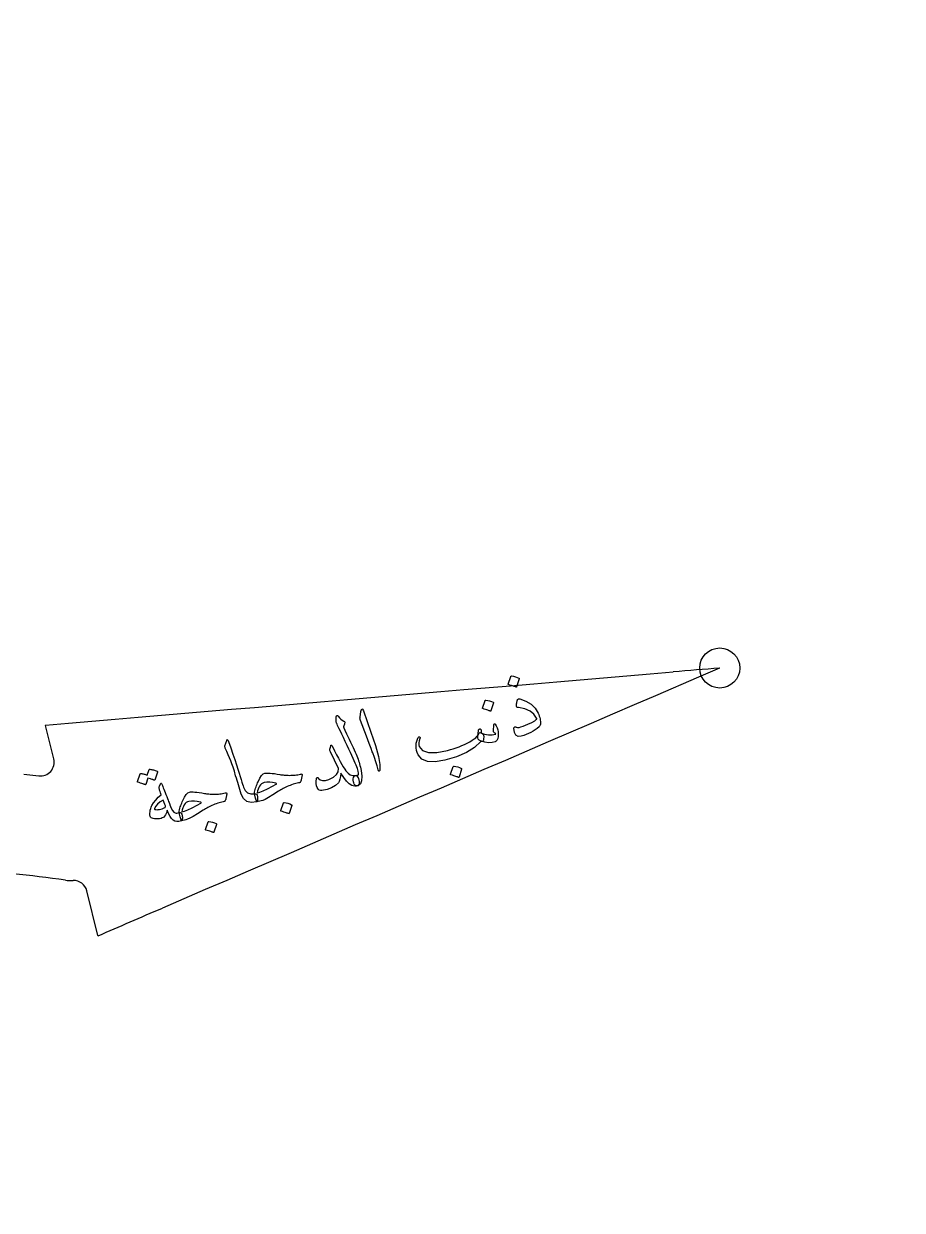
# Model space of a CAD drawing. Header units: millimetres. Extents: x -61 to 61, y -61 to 61.
# Drawn here: x -22.04 to -6.07, y 5.17 to 26.74 of the extents above; entities that cross this region are included whole.
import ezdxf

# ---------------------------------------------------------------- set-up
doc = ezdxf.new("R2010")
doc.units = ezdxf.units.MM
for name, color, linetype in [('CUT_INNER', 6, 'Continuous'), ('CUT_OUTER', 1, 'Continuous'), ('ENGRAVE', 7, 'Continuous'), ('TEXT', 5, 'Continuous')]:
    doc.layers.add(name, color=color, linetype=linetype)

msp = doc.modelspace()

# ---------------------------------------------------------------- linework, layer by layer
at = {"layer": 'CUT_INNER'}
for points in [[(-21.4969, 13.3739), (-21.6495, 13.9831), (-21.6506, 13.9887), (-21.645, 13.9895), (-21.228, 14.0247), (-20.8051, 14.0605), (-20.3821, 14.0962), (-19.9592, 14.132), (-19.5362, 14.1678), (-19.1133, 14.2035), (-18.6903, 14.2393), (-18.2674, 14.275), (-17.8444, 14.3108), (-17.4215, 14.3465), (-16.9985, 14.3823), (-16.5755, 14.4181), (-16.1526, 14.4538), (-15.7296, 14.4896), (-15.3067, 14.5253), (-14.8837, 14.5611), (-14.4608, 14.5969), (-14.0378, 14.6326), (-13.1919, 14.7041), (-12.769, 14.7399), (-12.346, 14.7757), (-11.9231, 14.8114), (-11.5001, 14.8472), (-11.0772, 14.8829), (-10.6542, 14.9187), (-10.2313, 14.9544)], [(-9.3867, 15.0256), (-9.3909, 15.0236), (-9.7752, 14.8581), (-10.555, 14.5224), (-10.9448, 14.3546), (-11.3347, 14.1868), (-11.7246, 14.0189), (-12.5043, 13.6832), (-12.8942, 13.5154), (-13.284, 13.3475), (-13.6739, 13.1797), (-14.0638, 13.0119), (-14.4536, 12.844), (-14.8435, 12.6762), (-15.2334, 12.5083), (-15.6232, 12.3405), (-16.0131, 12.1727), (-16.7928, 11.837), (-17.1827, 11.6691), (-17.9624, 11.3334), (-18.3523, 11.1656), (-18.7422, 10.9978), (-19.132, 10.8299), (-19.5219, 10.6621)], [(-22.043, 13.0984), (-21.7698, 13.065)], [(-20.6913, 10.1589), (-20.693, 10.1644), (-20.896, 10.9748)]]:
    msp.add_lwpolyline(points, dxfattribs=at)
for centre, radius, start, end in [((-0.0002, 17.3599), 35.4925, 90.05252, 183.22118), ((-0.0001, -0.0001), 58.736, 133.636983, 252.057713), ((56.3554, -770.109), 787.8822, 94.7864146, 94.8480474), ((-21.7394, 13.3131), 0.25, 263.02714, 14.0625), ((-24.847, -13.9764), 25.397, 81.93732, 86.26475), ((-21.1832, 11.9536), 0.7905, 262.60885, 272.78056), ((-21.1385, 10.9141), 0.25, 14.0625, 91.46464), ((-799.0655, 1820.8676), 1970.9217, 293.2615473, 293.2985559)]:
    msp.add_arc(centre, radius, start, end, dxfattribs=at)
at = {"layer": 'CUT_OUTER'}
msp.add_circle((0, 0), 60.75, dxfattribs=at)
at = {"layer": 'ENGRAVE'}
for centre, radius in [((0, 17.3597), 40.0734), ((-9.3854, 15.026), 0.3645)]:
    msp.add_circle(centre, radius, dxfattribs=at)
at = {"layer": 'TEXT'}
for points in [[(-13.1844, 14.8746), (-13.1828, 14.8772), (-13.1803, 14.8792), (-13.1767, 14.8805), (-13.1721, 14.8812), (-13.1369, 14.8763), (-13.1029, 14.868), (-13.0701, 14.8564), (-13.0383, 14.8415), (-13.0349, 14.8388), (-13.033, 14.8358), (-13.0325, 14.8325), (-13.0334, 14.8288), (-13.0793, 14.6848), (-13.0814, 14.6811), (-13.0849, 14.6794), (-13.0898, 14.6798), (-13.0961, 14.6823), (-13.1015, 14.6844), (-13.11, 14.6875), (-13.1216, 14.6916), (-13.1363, 14.6966), (-13.1542, 14.7026), (-13.1757, 14.7094), (-13.2006, 14.7171), (-13.229, 14.7257), (-13.2329, 14.7274), (-13.2352, 14.7294), (-13.2358, 14.7319), (-13.2348, 14.7347)], [(-13.0828, 14.3369), (-13.0812, 14.3581), (-13.0792, 14.3773), (-13.0768, 14.3945), (-13.074, 14.4097), (-13.071, 14.4231), (-13.0678, 14.4346), (-13.0645, 14.4443), (-13.0611, 14.4522), (-13.0548, 14.4605), (-13.0466, 14.4654), (-13.0364, 14.4669), (-13.0242, 14.4649), (-12.9108, 14.4241), (-12.8171, 14.3673), (-12.7432, 14.2944), (-12.689, 14.2054), (-12.6778, 14.1789), (-12.6683, 14.1526), (-12.6604, 14.1266), (-12.654, 14.1008), (-12.6494, 14.0755), (-12.6467, 14.0508), (-12.6459, 14.0267), (-12.647, 14.0032), (-12.6499, 13.9901), (-12.655, 13.9777), (-12.6622, 13.9661), (-12.6716, 13.9552), (-12.706, 13.9262), (-12.7422, 13.8996), (-12.7804, 13.8753), (-12.8205, 13.8534), (-12.8622, 13.8337), (-12.9053, 13.8161), (-12.9497, 13.8004), (-12.9956, 13.7869), (-13.0529, 13.7823), (-13.0943, 13.8049), (-13.1198, 13.8545), (-13.1294, 13.9312), (-13.1283, 13.9401), (-13.1256, 13.9474), (-13.1212, 13.9532), (-13.115, 13.9575), (-13.109, 13.9582), (-13.1024, 13.9576), (-13.0953, 13.9556), (-13.0876, 13.9522), (-13.0649, 13.9464), (-13.0362, 13.9472), (-13.0015, 13.9544), (-12.9608, 13.9682), (-12.874, 14.0039), (-12.8041, 14.0371), (-12.7513, 14.0678), (-12.7156, 14.0959), (-12.7141, 14.0989), (-12.7139, 14.1033), (-12.715, 14.1091), (-12.7172, 14.1164), (-12.7644, 14.187), (-12.8354, 14.242), (-12.9302, 14.2814), (-13.0487, 14.3054), (-13.0644, 14.3092), (-13.0753, 14.3157), (-13.0814, 14.325), (-13.0828, 14.3369)], [(-15.9098, 14.2355), (-15.9018, 14.2698), (-15.8918, 14.2836), (-15.88, 14.277), (-15.8664, 14.2499), (-15.728, 13.8574), (-15.6437, 13.6163), (-15.5893, 13.4205), (-15.5648, 13.27), (-15.5701, 13.1647), (-15.5735, 13.1553), (-15.5773, 13.1498), (-15.5813, 13.1481), (-15.5857, 13.1503), (-15.5898, 13.1544), (-15.5934, 13.1601), (-15.5966, 13.1675), (-15.5992, 13.1766), (-15.617, 13.2476), (-15.6392, 13.3222), (-15.6657, 13.4002), (-15.6966, 13.4817), (-15.7043, 13.5031), (-15.7256, 13.5607), (-15.7605, 13.6546), (-15.8091, 13.7848), (-15.9196, 14.0727), (-15.9244, 14.0883), (-15.9272, 14.103), (-15.9281, 14.117), (-15.927, 14.1301)], [(-13.6518, 14.4368), (-13.6503, 14.4393), (-13.6477, 14.4413), (-13.6441, 14.4426), (-13.6395, 14.4433), (-13.6044, 14.4384), (-13.5704, 14.4301), (-13.5375, 14.4185), (-13.5058, 14.4036), (-13.5024, 14.401), (-13.5004, 14.398), (-13.4999, 14.3946), (-13.5008, 14.3909), (-13.5467, 14.2469), (-13.5488, 14.2432), (-13.5523, 14.2415), (-13.5572, 14.242), (-13.5635, 14.2444), (-13.569, 14.2465), (-13.5775, 14.2496), (-13.5891, 14.2537), (-13.6037, 14.2587), (-13.6217, 14.2647), (-13.6431, 14.2715), (-13.668, 14.2793), (-13.6964, 14.2878), (-13.7003, 14.2895), (-13.7026, 14.2915), (-13.7032, 14.294), (-13.7022, 14.2969)], [(-16.3598, 14.1385), (-16.3588, 14.1472), (-16.3562, 14.1538), (-16.352, 14.1585), (-16.3463, 14.1611), (-16.3406, 14.1615), (-16.3351, 14.16), (-16.3297, 14.1564), (-16.3245, 14.1508), (-16.3016, 14.1212), (-16.2768, 14.0961), (-16.2501, 14.0757), (-16.2215, 14.0598), (-16.2115, 14.0522), (-16.2058, 14.0424), (-16.2043, 14.0305), (-16.2071, 14.0164), (-16.2096, 14.0088), (-16.2123, 14.0011), (-16.215, 13.9935), (-16.2178, 13.9858), (-16.2206, 13.9781), (-16.2233, 13.9705), (-16.2259, 13.9628), (-16.2284, 13.9552), (-16.2235, 13.9396), (-16.2047, 13.8971), (-16.172, 13.8278), (-16.1254, 13.7317), (-16.0996, 13.6789), (-16.0757, 13.6293), (-16.0537, 13.5828), (-16.0336, 13.5394), (-16.0155, 13.4992), (-15.9995, 13.4623), (-15.9856, 13.4286), (-15.9739, 13.3983), (-15.9635, 13.3695), (-15.9537, 13.3406), (-15.9446, 13.3115), (-15.9361, 13.2822), (-15.9281, 13.2527), (-15.9208, 13.2229), (-15.914, 13.1926), (-15.9077, 13.1621), (-15.8937, 13.0578), (-15.8977, 12.9776), (-15.9197, 12.9214), (-15.9597, 12.8892), (-15.9819, 12.883), (-16.0013, 12.8849), (-16.018, 12.8949), (-16.0319, 12.913), (-16.0424, 12.9358), (-16.0488, 12.9598), (-16.0512, 12.985), (-16.0496, 13.0114), (-16.0448, 13.0367), (-16.037, 13.0551), (-16.0261, 13.0667), (-16.0123, 13.0714), (-16.0012, 13.0733), (-15.9912, 13.0751), (-15.9824, 13.0767), (-15.9747, 13.0781), (-15.9682, 13.0796), (-15.9627, 13.0814), (-15.9582, 13.0834), (-15.9548, 13.0857), (-15.9536, 13.112), (-15.9604, 13.1497), (-15.9754, 13.1989), (-15.9984, 13.2596), (-16.0134, 13.2954), (-16.0311, 13.3362), (-16.0516, 13.3821), (-16.075, 13.4331), (-16.1011, 13.4893), (-16.1298, 13.5508), (-16.1611, 13.6177), (-16.1951, 13.6898), (-16.2285, 13.7604), (-16.2579, 13.8223), (-16.2835, 13.8756), (-16.3051, 13.9203), (-16.3228, 13.9564), (-16.3363, 13.984), (-16.3458, 14.003), (-16.3511, 14.0134), (-16.3569, 14.0273), (-16.3607, 14.0428), (-16.3624, 14.0599), (-16.3622, 14.0786), (-16.3613, 14.0882), (-16.3605, 14.0971), (-16.36, 14.1055), (-16.3596, 14.1133), (-16.3594, 14.1205), (-16.3593, 14.1271), (-16.3595, 14.1331), (-16.3598, 14.1385)], [(-13.7233, 13.8452), (-13.7215, 13.8448), (-13.7198, 13.8443), (-13.7182, 13.8439), (-13.7167, 13.8434), (-13.7152, 13.8428), (-13.7136, 13.842), (-13.7117, 13.841), (-13.7098, 13.8399), (-13.6926, 13.8276), (-13.6819, 13.8068), (-13.6774, 13.7774), (-13.6794, 13.7394), (-13.6839, 13.7155), (-13.6907, 13.6995), (-13.6997, 13.6915), (-13.7109, 13.6914), (-13.7169, 13.6926), (-13.7217, 13.6926), (-13.7253, 13.6914), (-13.7277, 13.6889), (-13.8438, 13.5816), (-13.9916, 13.4894), (-14.1711, 13.4125), (-14.3823, 13.3506), (-14.5584, 13.3222), (-14.6985, 13.3289), (-14.8025, 13.3709), (-14.8705, 13.448), (-14.888, 13.4881), (-14.9, 13.5295), (-14.9065, 13.5724), (-14.9074, 13.6166), (-14.9037, 13.6569), (-14.8961, 13.6949), (-14.8847, 13.7305), (-14.8694, 13.7639), (-14.866, 13.7684), (-14.8622, 13.7718), (-14.8578, 13.774), (-14.853, 13.775), (-14.848, 13.7741), (-14.8436, 13.7725), (-14.84, 13.77), (-14.837, 13.7668), (-14.8351, 13.7633), (-14.8345, 13.7587), (-14.8351, 13.7528), (-14.837, 13.7458), (-14.852, 13.705), (-14.8591, 13.6671), (-14.8581, 13.632), (-14.8492, 13.5998), (-14.7899, 13.5284), (-14.6847, 13.4928), (-14.5335, 13.4932), (-14.3364, 13.5295), (-14.2833, 13.5437), (-14.2308, 13.5594), (-14.1788, 13.5768), (-14.1272, 13.5958), (-14.0765, 13.6164), (-14.027, 13.6384), (-13.9785, 13.6619), (-13.9312, 13.6868), (-13.8858, 13.713), (-13.8492, 13.737), (-13.8214, 13.7587), (-13.8024, 13.7783), (-13.7956, 13.7879), (-13.7899, 13.7989), (-13.7854, 13.8114), (-13.782, 13.8253), (-13.7793, 13.8406), (-13.7771, 13.857), (-13.7752, 13.8747), (-13.7738, 13.8936), (-13.7729, 13.8995), (-13.7705, 13.9049), (-13.7667, 13.9097), (-13.7615, 13.9141), (-13.7555, 13.9172), (-13.7495, 13.9184), (-13.7434, 13.9177), (-13.7373, 13.9149), (-13.7318, 13.9104), (-13.7276, 13.9043), (-13.7248, 13.8965), (-13.7233, 13.8871)], [(-13.7397, 13.7016), (-13.7617, 13.7141), (-13.7763, 13.733), (-13.7833, 13.7584), (-13.7828, 13.7902), (-13.7721, 13.8213), (-13.7603, 13.8416), (-13.7473, 13.8511), (-13.7332, 13.8497), (-13.6614, 13.8244), (-13.5927, 13.8112), (-13.5271, 13.8101), (-13.4645, 13.8211), (-13.4624, 13.8221), (-13.4612, 13.8237), (-13.4608, 13.826), (-13.4612, 13.8289), (-13.4641, 13.834), (-13.4707, 13.8409), (-13.4811, 13.8498), (-13.4952, 13.8605), (-13.4983, 13.8641), (-13.5006, 13.8679), (-13.502, 13.8719), (-13.5026, 13.8761), (-13.4916, 13.9991), (-13.4909, 14.0039), (-13.4894, 14.0076), (-13.4872, 14.0101), (-13.4842, 14.0115), (-13.481, 14.0117), (-13.478, 14.0108), (-13.4751, 14.0088), (-13.4723, 14.0057), (-13.4508, 13.972), (-13.4343, 13.9372), (-13.4227, 13.9014), (-13.4161, 13.8646), (-13.4128, 13.8176), (-13.4145, 13.7783), (-13.4212, 13.7466), (-13.4328, 13.7227), (-13.4427, 13.7087), (-13.4523, 13.6978), (-13.4616, 13.69), (-13.4706, 13.6854), (-13.5252, 13.6704), (-13.5883, 13.6681), (-13.6598, 13.6785), (-13.7397, 13.7016)], [(-18.3519, 13.711), (-18.35, 13.7167), (-18.3478, 13.7208), (-18.3455, 13.7231), (-18.3429, 13.7237), (-18.3385, 13.7226), (-18.3334, 13.717), (-18.3276, 13.707), (-18.3211, 13.6926), (-18.2769, 13.5734), (-18.2375, 13.4629), (-18.2028, 13.361), (-18.1729, 13.2677), (-18.1486, 13.1875), (-18.1268, 13.1158), (-18.1073, 13.0523), (-18.0903, 12.9972), (-18.0758, 12.9504), (-18.0639, 12.9118), (-18.0546, 12.8816), (-18.048, 12.8596), (-18.0167, 12.7966), (-17.9723, 12.7556), (-17.9146, 12.7367), (-17.8437, 12.7399), (-17.8237, 12.7397), (-17.8088, 12.7312), (-17.799, 12.7145), (-17.7944, 12.6895), (-17.7924, 12.6488), (-17.7938, 12.619), (-17.7985, 12.6002), (-17.8067, 12.5922), (-17.9047, 12.581), (-17.9841, 12.601), (-18.0447, 12.6523), (-18.0865, 12.7349), (-18.1001, 12.776), (-18.1134, 12.8172), (-18.1265, 12.8587), (-18.1393, 12.9003), (-18.1519, 12.9421), (-18.1644, 12.9841), (-18.1768, 13.0261), (-18.1892, 13.0683), (-18.2126, 13.1488), (-18.2353, 13.2209), (-18.2571, 13.2845), (-18.2781, 13.3398), (-18.2998, 13.3925), (-18.3236, 13.4485), (-18.3496, 13.5078), (-18.3777, 13.5703), (-18.3822, 13.5817), (-18.3846, 13.5925), (-18.3849, 13.6028), (-18.383, 13.6125)], [(-15.9609, 12.8872), (-15.9945, 12.8808), (-16.0248, 12.8795), (-16.0517, 12.8831), (-16.0754, 12.8917), (-16.1231, 12.9234), (-16.1723, 12.9707), (-16.223, 13.0335), (-16.2752, 13.1118), (-16.2827, 13.0516), (-16.2928, 13.0028), (-16.3056, 12.9656), (-16.3211, 12.9399), (-16.3765, 12.8898), (-16.4448, 12.8492), (-16.526, 12.8183), (-16.6201, 12.7971), (-16.6481, 12.7968), (-16.672, 12.8059), (-16.6916, 12.8243), (-16.707, 12.852), (-16.718, 12.8864), (-16.724, 12.9249), (-16.7252, 12.9674), (-16.7215, 13.014), (-16.7201, 13.0206), (-16.7175, 13.0259), (-16.7137, 13.03), (-16.7088, 13.0329), (-16.7019, 13.0344), (-16.6958, 13.0335), (-16.6905, 13.0303), (-16.6858, 13.0247), (-16.6514, 12.9942), (-16.6079, 12.9801), (-16.5553, 12.9825), (-16.4934, 13.0014), (-16.4115, 13.0432), (-16.3551, 13.0897), (-16.3243, 13.1408), (-16.3192, 13.1967), (-16.467, 13.5014), (-16.4729, 13.5156), (-16.4764, 13.5287), (-16.4774, 13.5407), (-16.476, 13.5515), (-16.4605, 13.6077), (-16.4581, 13.6151), (-16.4554, 13.6207), (-16.4525, 13.6244), (-16.4494, 13.6261), (-16.4442, 13.6248), (-16.4387, 13.6201), (-16.4331, 13.6119), (-16.4272, 13.6003), (-16.3903, 13.5223), (-16.3551, 13.4508), (-16.3216, 13.3857), (-16.2899, 13.327), (-16.2601, 13.2747), (-16.2324, 13.2287), (-16.2068, 13.1891), (-16.1834, 13.1558), (-16.1453, 13.1148), (-16.1039, 13.0872), (-16.059, 13.0728), (-16.0106, 13.0718), (-15.9968, 13.0706), (-15.9842, 13.0636), (-15.9726, 13.0506), (-15.9622, 13.0316), (-15.9581, 13.0212), (-15.9544, 13.0107), (-15.951, 12.9999), (-15.948, 12.9889), (-15.9457, 12.9777), (-15.9441, 12.9662), (-15.9433, 12.9543), (-15.9433, 12.9422), (-15.9448, 12.9197), (-15.9483, 12.903), (-15.9537, 12.8922), (-15.9609, 12.8872)], [(-19.7636, 13.1796), (-19.762, 13.1821), (-19.7595, 13.1841), (-19.7559, 13.1854), (-19.7513, 13.1861), (-19.7336, 13.1841), (-19.7163, 13.1814), (-19.6994, 13.1779), (-19.6828, 13.1737), (-19.6664, 13.1686), (-19.6501, 13.1626), (-19.634, 13.1558), (-19.6179, 13.148), (-19.6145, 13.1453), (-19.6125, 13.142), (-19.6119, 13.1381), (-19.6126, 13.1337), (-19.6601, 12.9893), (-19.6619, 12.9871), (-19.665, 12.9863), (-19.6697, 12.9869), (-19.6757, 12.9889), (-19.6801, 12.991), (-19.6869, 12.9937), (-19.6964, 12.9969), (-19.7083, 13.0007), (-19.723, 13.0052), (-19.7404, 13.0104), (-19.7606, 13.0163), (-19.7836, 13.0229), (-19.8217, 12.9104), (-19.8238, 12.9068), (-19.8273, 12.9051), (-19.8322, 12.9055), (-19.8385, 12.908), (-19.844, 12.9101), (-19.8525, 12.9132), (-19.8641, 12.9173), (-19.8787, 12.9223), (-19.8967, 12.9283), (-19.9181, 12.9351), (-19.943, 12.9428), (-19.9714, 12.9514), (-19.9746, 12.9532), (-19.9764, 12.9554), (-19.9767, 12.9579), (-19.9755, 12.9608), (-19.9252, 13.1007), (-19.9236, 13.1033), (-19.9211, 13.1052), (-19.9175, 13.1066), (-19.9129, 13.1073), (-19.898, 13.1063), (-19.8834, 13.1044), (-19.869, 13.1018), (-19.8548, 13.0983), (-19.8409, 13.0941), (-19.8273, 13.0893), (-19.8139, 13.0839), (-19.8009, 13.0778)], [(-14.2309, 13.2334), (-14.2293, 13.2359), (-14.2268, 13.2379), (-14.2232, 13.2392), (-14.2186, 13.2399), (-14.1834, 13.235), (-14.1494, 13.2267), (-14.1166, 13.2151), (-14.0848, 13.2002), (-14.0814, 13.1976), (-14.0795, 13.1946), (-14.079, 13.1912), (-14.0799, 13.1875), (-14.1258, 13.0435), (-14.1279, 13.0398), (-14.1314, 13.0382), (-14.1363, 13.0386), (-14.1426, 13.041), (-14.148, 13.0432), (-14.1565, 13.0463), (-14.1681, 13.0503), (-14.1828, 13.0554), (-14.2007, 13.0613), (-14.2222, 13.0682), (-14.2471, 13.0759), (-14.2755, 13.0845), (-14.2794, 13.0861), (-14.2817, 13.0881), (-14.2823, 13.0906), (-14.2812, 13.0935)], [(-17.3873, 13.0896), (-17.3685, 13.0865), (-17.3488, 13.0838), (-17.328, 13.0814), (-17.3062, 13.0794), (-17.2835, 13.0777), (-17.2597, 13.0764), (-17.235, 13.0755), (-17.2092, 13.0749), (-17.1833, 13.0756), (-17.1578, 13.0767), (-17.1326, 13.0782), (-17.1077, 13.0803), (-17.0832, 13.0831), (-17.0593, 13.087), (-17.0358, 13.0919), (-17.0128, 13.098), (-17.0057, 13.0993), (-16.9992, 13.0996), (-16.9934, 13.0989), (-16.9881, 13.0972), (-16.984, 13.0941), (-16.9814, 13.0893), (-16.9803, 13.0828), (-16.9807, 13.0746), (-16.9841, 13.0577), (-16.9872, 13.042), (-16.99, 13.0275), (-16.9926, 13.0141), (-16.9951, 13.0019), (-16.9975, 12.9911), (-17, 12.9815), (-17.0024, 12.9733), (-17.0076, 12.9598), (-17.0131, 12.9497), (-17.019, 12.943), (-17.0254, 12.9396), (-17.0484, 12.936), (-17.072, 12.9314), (-17.096, 12.9259), (-17.1206, 12.9193), (-17.1456, 12.9116), (-17.1711, 12.9027), (-17.1971, 12.8926), (-17.2235, 12.8813), (-17.2497, 12.8694), (-17.2751, 12.8575), (-17.2995, 12.8456), (-17.3232, 12.8337), (-17.3459, 12.8216), (-17.3676, 12.8094), (-17.3885, 12.797), (-17.4085, 12.7844), (-17.5108, 12.7203), (-17.5925, 12.6716), (-17.6533, 12.6384), (-17.6935, 12.6206), (-17.7228, 12.6113), (-17.7515, 12.6034), (-17.7794, 12.5971), (-17.8067, 12.5922), (-17.8257, 12.6619), (-17.8386, 12.7146), (-17.8453, 12.7503), (-17.8457, 12.769), (-17.8395, 12.7939), (-17.8328, 12.8185), (-17.8256, 12.8427), (-17.8179, 12.8667), (-17.8096, 12.8903), (-17.8009, 12.9136), (-17.7916, 12.9367), (-17.7818, 12.9594), (-17.7496, 13.0229), (-17.718, 13.07), (-17.687, 13.1005), (-17.6568, 13.1145), (-17.6394, 13.1167), (-17.6174, 13.1174), (-17.5906, 13.1167), (-17.5591, 13.1145), (-17.523, 13.1108), (-17.4823, 13.1054), (-17.4371, 13.0984), (-17.3873, 13.0896)], [(-17.4594, 12.932), (-17.5162, 12.9447), (-17.5705, 12.9509), (-17.6222, 12.9504), (-17.6715, 12.9434), (-17.6951, 12.9349), (-17.717, 12.9216), (-17.737, 12.9035), (-17.7551, 12.8806), (-17.7701, 12.8547), (-17.7817, 12.8251), (-17.7901, 12.7921), (-17.7953, 12.7555), (-17.7493, 12.7683), (-17.6882, 12.7928), (-17.6119, 12.8289), (-17.5205, 12.8766), (-17.4545, 12.9124), (-17.4512, 12.9149), (-17.4487, 12.9173), (-17.4471, 12.9194), (-17.4463, 12.9214), (-17.4463, 12.9242), (-17.4485, 12.9269), (-17.4529, 12.9295), (-17.4594, 12.932)], [(-19.5588, 12.9188), (-19.5517, 12.9314), (-19.5444, 12.9346), (-19.5369, 12.9282), (-19.5292, 12.9122), (-19.5256, 12.9024), (-19.5203, 12.8887), (-19.5134, 12.8714), (-19.505, 12.8503), (-19.495, 12.8252), (-19.4835, 12.796), (-19.4706, 12.7625), (-19.4561, 12.7248), (-19.4419, 12.6878), (-19.4292, 12.6546), (-19.418, 12.6253), (-19.4083, 12.5999), (-19.4001, 12.5785), (-19.3936, 12.5611), (-19.3885, 12.5478), (-19.3851, 12.5386), (-19.3617, 12.4809), (-19.338, 12.4375), (-19.3139, 12.4083), (-19.2894, 12.3934), (-19.2738, 12.3892), (-19.2559, 12.3883), (-19.2358, 12.3908), (-19.2136, 12.3967), (-19.1998, 12.3979), (-19.188, 12.394), (-19.1782, 12.385), (-19.1705, 12.3709), (-19.1645, 12.3531), (-19.1605, 12.3346), (-19.1585, 12.3154), (-19.1585, 12.2955), (-19.1606, 12.2779), (-19.1643, 12.2644), (-19.1696, 12.2548), (-19.1766, 12.2491), (-19.2196, 12.2387), (-19.2586, 12.2373), (-19.2935, 12.2447), (-19.3242, 12.2609), (-19.3537, 12.2888), (-19.382, 12.328), (-19.4093, 12.3786), (-19.4355, 12.4405), (-19.4488, 12.3955), (-19.4647, 12.3587), (-19.483, 12.3302), (-19.5039, 12.3101), (-19.5225, 12.3001), (-19.5453, 12.2923), (-19.5723, 12.2867), (-19.6036, 12.2834), (-19.6373, 12.2825), (-19.6662, 12.2843), (-19.6902, 12.2885), (-19.7094, 12.2952), (-19.7261, 12.3053), (-19.7385, 12.3171), (-19.7464, 12.3307), (-19.7501, 12.346), (-19.7511, 12.3661), (-19.7499, 12.3888), (-19.7466, 12.4143), (-19.7411, 12.4424), (-19.7343, 12.4711), (-19.7279, 12.4941), (-19.7218, 12.5117), (-19.7161, 12.5237), (-19.6807, 12.5757), (-19.6407, 12.6263), (-19.5959, 12.6754), (-19.5464, 12.7231), (-19.5564, 12.7541), (-19.5648, 12.7808), (-19.5714, 12.8035), (-19.5764, 12.822), (-19.5793, 12.8378), (-19.5801, 12.8524), (-19.5785, 12.8659), (-19.5747, 12.8782)], [(-18.7572, 12.7464), (-18.7384, 12.7434), (-18.7187, 12.7406), (-18.6979, 12.7382), (-18.6761, 12.7362), (-18.6534, 12.7346), (-18.6296, 12.7333), (-18.6049, 12.7323), (-18.5791, 12.7318), (-18.5533, 12.7324), (-18.5277, 12.7335), (-18.5025, 12.7351), (-18.4776, 12.7371), (-18.4531, 12.7399), (-18.4292, 12.7438), (-18.4057, 12.7488), (-18.3827, 12.7548), (-18.3756, 12.7562), (-18.3691, 12.7565), (-18.3633, 12.7558), (-18.358, 12.754), (-18.3539, 12.7509), (-18.3513, 12.7461), (-18.3502, 12.7396), (-18.3507, 12.7315), (-18.354, 12.7146), (-18.3571, 12.6989), (-18.3599, 12.6843), (-18.3625, 12.6709), (-18.365, 12.6588), (-18.3674, 12.6479), (-18.3699, 12.6384), (-18.3723, 12.6301), (-18.3775, 12.6166), (-18.383, 12.6065), (-18.3889, 12.5998), (-18.3953, 12.5965), (-18.4183, 12.5929), (-18.4419, 12.5883), (-18.4659, 12.5827), (-18.4905, 12.5761), (-18.5155, 12.5684), (-18.541, 12.5595), (-18.567, 12.5494), (-18.5934, 12.5381), (-18.6196, 12.5262), (-18.645, 12.5143), (-18.6694, 12.5024), (-18.6931, 12.4905), (-18.7158, 12.4785), (-18.7376, 12.4663), (-18.7584, 12.4539), (-18.7784, 12.4413), (-18.8807, 12.3771), (-18.9624, 12.3285), (-19.0233, 12.2952), (-19.0634, 12.2775), (-19.0927, 12.2681), (-19.1214, 12.2603), (-19.1493, 12.254), (-19.1766, 12.2491), (-19.1956, 12.3187), (-19.2085, 12.3714), (-19.2152, 12.4071), (-19.2156, 12.4259), (-19.2094, 12.4507), (-19.2027, 12.4753), (-19.1955, 12.4996), (-19.1878, 12.5235), (-19.1795, 12.5472), (-19.1708, 12.5705), (-19.1615, 12.5935), (-19.1517, 12.6162), (-19.1195, 12.6798), (-19.0879, 12.7268), (-19.0569, 12.7573), (-19.0267, 12.7713), (-19.0093, 12.7735), (-18.9873, 12.7742), (-18.9605, 12.7735), (-18.929, 12.7714), (-18.8929, 12.7677), (-18.8522, 12.7623), (-18.807, 12.7552), (-18.7572, 12.7464)], [(-19.5098, 12.6259), (-19.5642, 12.5906), (-19.6083, 12.5529), (-19.6423, 12.5126), (-19.666, 12.47), (-19.667, 12.4647), (-19.6658, 12.4604), (-19.6625, 12.4571), (-19.657, 12.4548), (-19.638, 12.4518), (-19.6181, 12.4508), (-19.5971, 12.452), (-19.5752, 12.4552), (-19.5522, 12.4606), (-19.5283, 12.4681), (-19.5033, 12.4777), (-19.4774, 12.4893), (-19.4735, 12.4917), (-19.4697, 12.4952), (-19.4659, 12.4997), (-19.4622, 12.5053), (-19.4665, 12.5185), (-19.4713, 12.5323), (-19.4766, 12.5465), (-19.4823, 12.5613), (-19.4885, 12.5767), (-19.4951, 12.5925), (-19.5023, 12.609), (-19.5098, 12.6259)], [(-18.8293, 12.5889), (-18.8861, 12.6016), (-18.9404, 12.6077), (-18.9921, 12.6073), (-19.0414, 12.6003), (-19.065, 12.5917), (-19.0869, 12.5784), (-19.1069, 12.5603), (-19.125, 12.5375), (-19.14, 12.5115), (-19.1517, 12.482), (-19.16, 12.4489), (-19.1652, 12.4124), (-19.1192, 12.4252), (-19.0581, 12.4496), (-18.9818, 12.4857), (-18.8904, 12.5335), (-18.8244, 12.5692), (-18.8211, 12.5718), (-18.8186, 12.5741), (-18.817, 12.5763), (-18.8162, 12.5782), (-18.8162, 12.5811), (-18.8184, 12.5838), (-18.8228, 12.5864), (-18.8293, 12.5889)], [(-17.3189, 12.5732), (-17.3174, 12.5757), (-17.3148, 12.5777), (-17.3112, 12.579), (-17.3066, 12.5798), (-17.2715, 12.5748), (-17.2375, 12.5666), (-17.2046, 12.555), (-17.1729, 12.54), (-17.1695, 12.5374), (-17.1675, 12.5344), (-17.167, 12.531), (-17.168, 12.5273), (-17.2138, 12.3833), (-17.216, 12.3796), (-17.2195, 12.378), (-17.2244, 12.3784), (-17.2307, 12.3808), (-17.2361, 12.383), (-17.2446, 12.3861), (-17.2562, 12.3901), (-17.2709, 12.3952), (-17.2888, 12.4011), (-17.3102, 12.408), (-17.3352, 12.4157), (-17.3636, 12.4243), (-17.3675, 12.4259), (-17.3697, 12.4279), (-17.3703, 12.4304), (-17.3693, 12.4333)], [(-18.6888, 12.23), (-18.6873, 12.2326), (-18.6847, 12.2346), (-18.6811, 12.2359), (-18.6765, 12.2366), (-18.6414, 12.2317), (-18.6074, 12.2234), (-18.5745, 12.2118), (-18.5428, 12.1969), (-18.5394, 12.1942), (-18.5375, 12.1912), (-18.5369, 12.1879), (-18.5379, 12.1842), (-18.5837, 12.0402), (-18.5859, 12.0365), (-18.5894, 12.0348), (-18.5943, 12.0352), (-18.6006, 12.0377), (-18.606, 12.0398), (-18.6145, 12.0429), (-18.6261, 12.047), (-18.6408, 12.052), (-18.6587, 12.058), (-18.6801, 12.0648), (-18.7051, 12.0725), (-18.7335, 12.0811), (-18.7374, 12.0828), (-18.7396, 12.0848), (-18.7402, 12.0873), (-18.7392, 12.0901)]]:
    msp.add_lwpolyline(points, close=True, dxfattribs=at)

doc.saveas('drawing.dxf')
